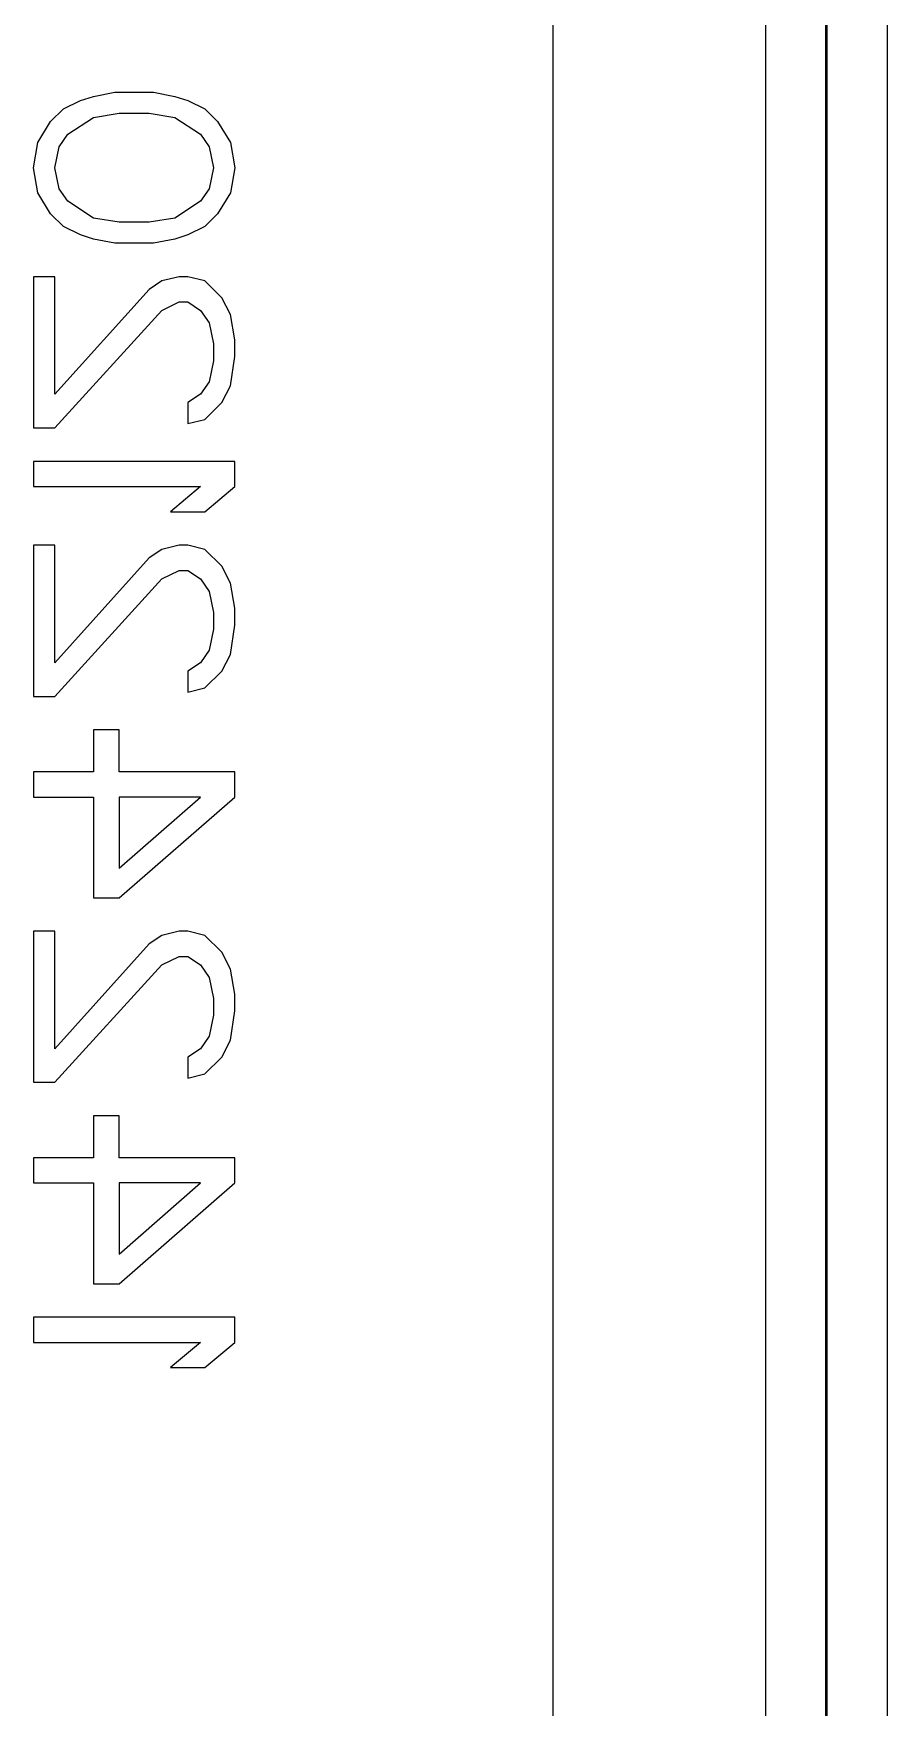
# Model space of a CAD drawing. Header units: millimetres. Extents: x -697 to -103, y -638 to -114.
# Drawn here: x -572.98 to -562.37, y -433.77 to -412.99 of the extents above; entities that cross this region are included whole.
import ezdxf

# ---------------------------------------------------------------- set-up
doc = ezdxf.new("R2010")
doc.units = ezdxf.units.MM
doc.layers.add('NW0322', color=7, linetype='Continuous')

# ---------------------------------------------------------------- blocks, each defined once
blk = doc.blocks.new('NW0322-A')
at = {"layer": 'NW0322', "color": 9}
for p, q in [((1696.1088, 2191.3584), (1696.1088, 2177.7584)), ((1696.1088, 2191.3584), (1696.1088, 2177.7584)), ((1696.6368, 2191.3584), (1696.6368, 2177.7584)), ((1696.7862, 2191.3584), (1696.7862, 2177.7584)), ((1696.7903, 2177.7584), (1696.7903, 2191.3584)), ((1696.9398, 2177.7584), (1696.9398, 2191.3584))]:
    blk.add_line(p, q, dxfattribs=at)
at = {"layer": 'NW0322', "color": 2}
for p, q in [((1694.9679, 2186.0137), (1695.0211, 2186.0241)), ((1695.0211, 2186.0241), (1695.1169, 2186.0241)), ((1695.1169, 2186.0241), (1695.1701, 2186.0137)), ((1694.8615, 2185.9512), (1694.8935, 2185.9825)), ((1694.8935, 2185.9825), (1694.936, 2186.0033)), ((1694.936, 2186.0033), (1694.9679, 2186.0137)), ((1695.1701, 2186.0137), (1695.202, 2186.0033)), ((1695.202, 2186.0033), (1695.2445, 2185.9825)), ((1695.2445, 2185.9825), (1695.2764, 2185.9512)), ((1694.8296, 2185.8991), (1694.8615, 2185.9512)), ((1694.9041, 2185.92), (1694.9679, 2185.9616)), ((1694.9679, 2185.9616), (1695.0318, 2185.9721)), ((1695.0318, 2185.9721), (1695.1062, 2185.9721)), ((1695.1062, 2185.9721), (1695.1701, 2185.9616)), ((1695.1701, 2185.9616), (1695.2339, 2185.92)), ((1695.2764, 2185.9512), (1695.3084, 2185.8991)), ((1694.819, 2185.8366), (1694.8296, 2185.8991)), ((1694.8828, 2185.8887), (1694.9041, 2185.92)), ((1695.2339, 2185.92), (1695.2552, 2185.8887)), ((1695.3084, 2185.8991), (1695.319, 2185.8366)), ((1694.8722, 2185.8366), (1694.8828, 2185.8887)), ((1695.2552, 2185.8887), (1695.2658, 2185.8366)), ((1694.8296, 2185.7741), (1694.819, 2185.8366)), ((1694.8828, 2185.7846), (1694.8722, 2185.8366)), ((1695.2658, 2185.8366), (1695.2552, 2185.7846)), ((1695.319, 2185.8366), (1695.3084, 2185.7741)), ((1694.8615, 2185.7221), (1694.8296, 2185.7741)), ((1694.9041, 2185.7533), (1694.8828, 2185.7846)), ((1695.2552, 2185.7846), (1695.2339, 2185.7533)), ((1695.3084, 2185.7741), (1695.2764, 2185.7221)), ((1694.9679, 2185.7116), (1694.9041, 2185.7533)), ((1695.2339, 2185.7533), (1695.1701, 2185.7116)), ((1694.8935, 2185.6908), (1694.8615, 2185.7221)), ((1694.936, 2185.67), (1694.8935, 2185.6908)), ((1695.0318, 2185.7012), (1694.9679, 2185.7116)), ((1695.1062, 2185.7012), (1695.0318, 2185.7012)), ((1695.1701, 2185.7116), (1695.1062, 2185.7012)), ((1695.2445, 2185.6908), (1695.202, 2185.67)), ((1695.2764, 2185.7221), (1695.2445, 2185.6908)), ((1694.9679, 2185.6596), (1694.936, 2185.67)), ((1695.0211, 2185.6491), (1694.9679, 2185.6596)), ((1695.1169, 2185.6491), (1695.0211, 2185.6491)), ((1695.1701, 2185.6596), (1695.1169, 2185.6491)), ((1695.202, 2185.67), (1695.1701, 2185.6596)), ((1694.819, 2185.5658), (1694.819, 2185.1908)), ((1694.8722, 2185.5658), (1694.819, 2185.5658)), ((1694.8722, 2185.2741), (1694.8722, 2185.5658)), ((1695.1807, 2185.5658), (1695.1381, 2185.5554)), ((1695.202, 2185.5658), (1695.1807, 2185.5658)), ((1695.2445, 2185.5554), (1695.202, 2185.5658)), ((1695.1062, 2185.5346), (1694.8722, 2185.2741)), ((1695.1381, 2185.5554), (1695.1062, 2185.5346)), ((1695.2871, 2185.5137), (1695.2445, 2185.5554)), ((1694.8722, 2185.1908), (1695.1381, 2185.4825)), ((1695.1381, 2185.4825), (1695.1807, 2185.5033)), ((1695.1807, 2185.5033), (1695.202, 2185.5033)), ((1695.202, 2185.5033), (1695.2339, 2185.4825)), ((1695.2339, 2185.4825), (1695.2552, 2185.4512)), ((1695.3084, 2185.4721), (1695.2871, 2185.5137)), ((1695.2552, 2185.4512), (1695.2658, 2185.3991)), ((1695.319, 2185.4096), (1695.3084, 2185.4721)), ((1695.2658, 2185.3991), (1695.2658, 2185.3575)), ((1695.319, 2185.3679), (1695.319, 2185.4096)), ((1695.2658, 2185.3575), (1695.2552, 2185.3054)), ((1695.3084, 2185.295), (1695.319, 2185.3679)), ((1695.2339, 2185.2741), (1695.202, 2185.2533)), ((1695.2552, 2185.3054), (1695.2339, 2185.2741)), ((1695.2871, 2185.2533), (1695.3084, 2185.295)), ((1695.202, 2185.2533), (1695.202, 2185.2012)), ((1695.2445, 2185.2116), (1695.2871, 2185.2533)), ((1694.819, 2185.1908), (1694.8722, 2185.1908)), ((1695.202, 2185.2012), (1695.2445, 2185.2116)), ((1694.819, 2185.1075), (1694.819, 2185.045)), ((1695.319, 2185.1075), (1694.819, 2185.1075)), ((1695.319, 2185.045), (1695.319, 2185.1075)), ((1694.819, 2185.045), (1695.2339, 2185.045)), ((1695.2339, 2185.045), (1695.1594, 2184.9825)), ((1695.2445, 2184.9825), (1695.319, 2185.045)), ((1695.1594, 2184.9825), (1695.2445, 2184.9825)), ((1694.819, 2184.8991), (1694.819, 2184.5241)), ((1694.8722, 2184.8991), (1694.819, 2184.8991)), ((1694.8722, 2184.6075), (1694.8722, 2184.8991)), ((1695.1807, 2184.8991), (1695.1381, 2184.8887)), ((1695.202, 2184.8991), (1695.1807, 2184.8991)), ((1695.2445, 2184.8887), (1695.202, 2184.8991)), ((1695.1062, 2184.8679), (1694.8722, 2184.6075)), ((1695.1381, 2184.8887), (1695.1062, 2184.8679)), ((1695.2871, 2184.8471), (1695.2445, 2184.8887)), ((1694.8722, 2184.5241), (1695.1381, 2184.8158)), ((1695.1381, 2184.8158), (1695.1807, 2184.8366)), ((1695.1807, 2184.8366), (1695.202, 2184.8366)), ((1695.202, 2184.8366), (1695.2339, 2184.8158)), ((1695.2339, 2184.8158), (1695.2552, 2184.7846)), ((1695.3084, 2184.8054), (1695.2871, 2184.8471)), ((1695.2552, 2184.7846), (1695.2658, 2184.7325)), ((1695.319, 2184.7429), (1695.3084, 2184.8054)), ((1695.2658, 2184.7325), (1695.2658, 2184.6908)), ((1695.319, 2184.7012), (1695.319, 2184.7429)), ((1695.2658, 2184.6908), (1695.2552, 2184.6387)), ((1695.3084, 2184.6283), (1695.319, 2184.7012)), ((1695.2339, 2184.6075), (1695.202, 2184.5866)), ((1695.2552, 2184.6387), (1695.2339, 2184.6075)), ((1695.2871, 2184.5866), (1695.3084, 2184.6283)), ((1695.202, 2184.5866), (1695.202, 2184.5346)), ((1695.2445, 2184.545), (1695.2871, 2184.5866)), ((1694.819, 2184.5241), (1694.8722, 2184.5241)), ((1695.202, 2184.5346), (1695.2445, 2184.545)), ((1694.9679, 2184.4408), (1694.9679, 2184.3366)), ((1695.0318, 2184.4408), (1694.9679, 2184.4408)), ((1695.0318, 2184.3366), (1695.0318, 2184.4408)), ((1694.819, 2184.3366), (1694.819, 2184.2741)), ((1694.9679, 2184.3366), (1694.819, 2184.3366)), ((1695.319, 2184.3366), (1695.0318, 2184.3366)), ((1695.319, 2184.2741), (1695.319, 2184.3366)), ((1694.819, 2184.2741), (1694.9679, 2184.2741)), ((1694.9679, 2184.2741), (1694.9679, 2184.0241)), ((1695.0318, 2184.2741), (1695.0318, 2184.0971)), ((1695.0318, 2184.0241), (1695.319, 2184.2741)), ((1695.0318, 2184.0971), (1695.2339, 2184.2741)), ((1695.2339, 2184.2741), (1695.0318, 2184.2741)), ((1694.9679, 2184.0241), (1695.0318, 2184.0241)), ((1694.819, 2183.9408), (1694.819, 2183.5658)), ((1694.8722, 2183.9408), (1694.819, 2183.9408)), ((1694.8722, 2183.6491), (1694.8722, 2183.9408)), ((1695.1807, 2183.9408), (1695.1381, 2183.9304)), ((1695.202, 2183.9408), (1695.1807, 2183.9408)), ((1695.2445, 2183.9304), (1695.202, 2183.9408)), ((1695.1062, 2183.9096), (1694.8722, 2183.6491)), ((1695.1381, 2183.9304), (1695.1062, 2183.9096)), ((1695.2871, 2183.8887), (1695.2445, 2183.9304)), ((1694.8722, 2183.5658), (1695.1381, 2183.8575)), ((1695.1381, 2183.8575), (1695.1807, 2183.8783)), ((1695.1807, 2183.8783), (1695.202, 2183.8783)), ((1695.202, 2183.8783), (1695.2339, 2183.8575)), ((1695.2339, 2183.8575), (1695.2552, 2183.8262)), ((1695.3084, 2183.8471), (1695.2871, 2183.8887)), ((1695.2552, 2183.8262), (1695.2658, 2183.7741)), ((1695.319, 2183.7846), (1695.3084, 2183.8471)), ((1695.319, 2183.7429), (1695.319, 2183.7846)), ((1695.2658, 2183.7741), (1695.2658, 2183.7325)), ((1695.3084, 2183.67), (1695.319, 2183.7429)), ((1695.2658, 2183.7325), (1695.2552, 2183.6804)), ((1695.2552, 2183.6804), (1695.2339, 2183.6491)), ((1695.2871, 2183.6283), (1695.3084, 2183.67)), ((1695.2339, 2183.6491), (1695.202, 2183.6283)), ((1695.202, 2183.6283), (1695.202, 2183.5762)), ((1695.2445, 2183.5866), (1695.2871, 2183.6283)), ((1695.202, 2183.5762), (1695.2445, 2183.5866)), ((1694.819, 2183.5658), (1694.8722, 2183.5658)), ((1694.9679, 2183.4825), (1694.9679, 2183.3783)), ((1695.0318, 2183.4825), (1694.9679, 2183.4825)), ((1695.0318, 2183.3783), (1695.0318, 2183.4825)), ((1694.819, 2183.3783), (1694.819, 2183.3158)), ((1694.9679, 2183.3783), (1694.819, 2183.3783)), ((1695.319, 2183.3783), (1695.0318, 2183.3783)), ((1695.319, 2183.3158), (1695.319, 2183.3783)), ((1694.819, 2183.3158), (1694.9679, 2183.3158)), ((1694.9679, 2183.3158), (1694.9679, 2183.0658)), ((1695.0318, 2183.3158), (1695.0318, 2183.1387)), ((1695.0318, 2183.0658), (1695.319, 2183.3158)), ((1695.0318, 2183.1387), (1695.2339, 2183.3158)), ((1695.2339, 2183.3158), (1695.0318, 2183.3158)), ((1694.9679, 2183.0658), (1695.0318, 2183.0658)), ((1694.819, 2182.9825), (1694.819, 2182.92)), ((1695.319, 2182.9825), (1694.819, 2182.9825)), ((1695.319, 2182.92), (1695.319, 2182.9825)), ((1694.819, 2182.92), (1695.2339, 2182.92)), ((1695.2339, 2182.92), (1695.1594, 2182.8575)), ((1695.2445, 2182.8575), (1695.319, 2182.92)), ((1695.1594, 2182.8575), (1695.2445, 2182.8575))]:
    blk.add_line(p, q, dxfattribs=at)

msp = doc.modelspace()

# ---------------------------------------------------------------- block references
at = {"layer": 'NW0322', "xscale": 5, "yscale": 5, "zscale": 5}
msp.add_blockref('NW0322-A', (-9047.074, -11343.839), dxfattribs=at)

doc.saveas('drawing.dxf')
